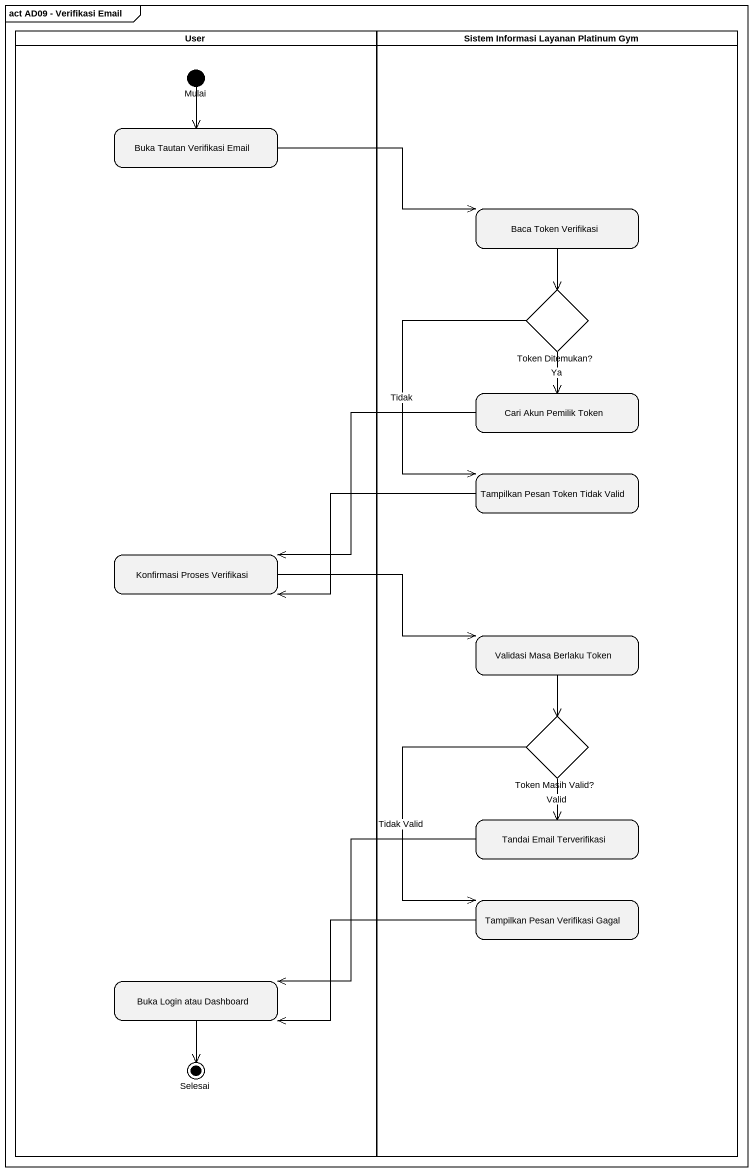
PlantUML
@startuml
mainframe act AD09 - Verifikasi Email
hide empty description
state User <<partition>> {
  state Mulai <<start>>
  state "Buka Tautan Verifikasi Email" as Buka_Tautan_Verifikasi_Email
  state "Konfirmasi Proses Verifikasi" as Konfirmasi_Proses_Verifikasi
  state "Buka Login atau Dashboard" as Buka_Login_atau_Dashboard
  state Selesai <<end>>
}
state "Sistem Informasi Layanan Platinum Gym" as Sistem_Informasi_Layanan <<partition>> {
  state "Baca Token Verifikasi" as Baca_Token_Verifikasi
  state "Token Ditemukan?" as Token_Ditemukan <<choice>>
  state "Cari Akun Pemilik Token" as Cari_Akun_Pemilik_Token
  state "Tampilkan Pesan Token Tidak Valid" as Tampilkan_Pesan_Token_Tidak
  state "Validasi Masa Berlaku Token" as Validasi_Masa_Berlaku_Token
  state "Token Masih Valid?" as Token_Masih_Valid <<choice>>
  state "Tandai Email Terverifikasi" as Tandai_Email_Terverifikasi
  state "Tampilkan Pesan Verifikasi Gagal" as Tampilkan_Pesan_Verifikasi
}
Mulai --> Buka_Tautan_Verifikasi_Email
Buka_Tautan_Verifikasi_Email -right-> Baca_Token_Verifikasi
Baca_Token_Verifikasi --> Token_Ditemukan
Token_Ditemukan --> Cari_Akun_Pemilik_Token : Ya
Token_Ditemukan --> Tampilkan_Pesan_Token_Tidak : Tidak
Cari_Akun_Pemilik_Token -left-> Konfirmasi_Proses_Verifikasi
Tampilkan_Pesan_Token_Tidak -left-> Konfirmasi_Proses_Verifikasi
Konfirmasi_Proses_Verifikasi -right-> Validasi_Masa_Berlaku_Token
Validasi_Masa_Berlaku_Token --> Token_Masih_Valid
Token_Masih_Valid --> Tandai_Email_Terverifikasi : Valid
Token_Masih_Valid --> Tampilkan_Pesan_Verifikasi : Tidak Valid
Tandai_Email_Terverifikasi -left-> Buka_Login_atau_Dashboard
Tampilkan_Pesan_Verifikasi -left-> Buka_Login_atau_Dashboard
Buka_Login_atau_Dashboard --> Selesai
@enduml
